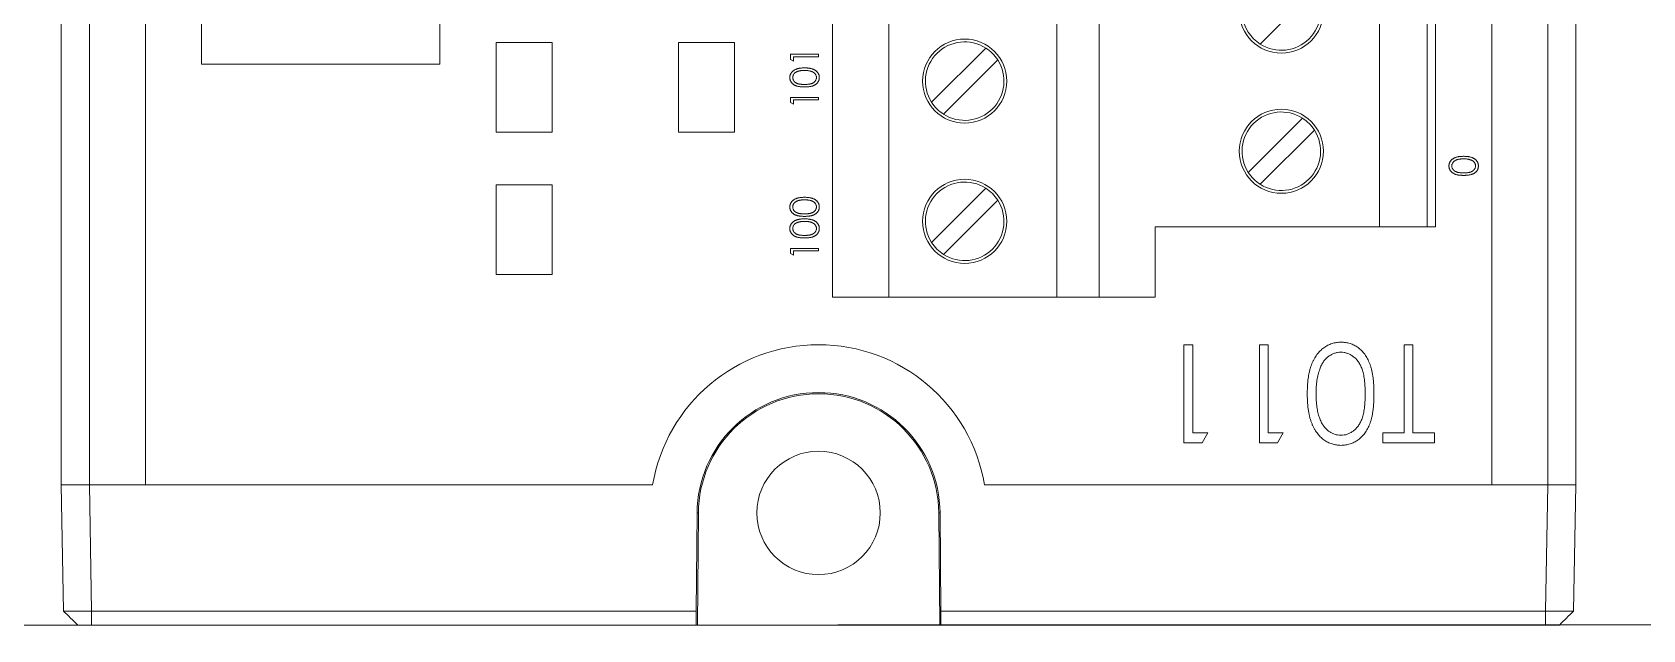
# Model space of a CAD drawing. Header units: inches. Extents: x -128 to 31549, y -2321 to 19035.
# Drawn here: x 2132.6 to 2224.4, y -1375.8 to -1341.7 of the extents above; entities that cross this region are included whole.
import ezdxf

# ---------------------------------------------------------------- set-up
doc = ezdxf.new("R2010")
doc.units = ezdxf.units.IN
doc.header["$MEASUREMENT"] = 0

# ---------------------------------------------------------------- blocks, each defined once
blk = doc.blocks.new('T011')
at = {"color": 7, "linetype": 'Continuous', "lineweight": 15}
for p, q in [((4737.018, -284.247), (4732.518, -284.325)), ((4737.018, -284.247), (4837.018, -284.247)), ((4732.018, -285.325), (4732.018, -306.886)), ((4732.518, -285.325), (4737.018, -285.247)), ((4732.518, -306.886), (4732.518, -285.325)), ((4737.018, -285.247), (4737.018, -285.247)), ((4737.018, -287.247), (4737.018, -285.247)), ((4837.018, -285.247), (4737.018, -285.247)), ((4737.018, -287.247), (4737.018, -305.331)), ((4737.018, -287.247), (4837.018, -287.247)), ((4752.018, -297.747), (4752.018, -289.247)), ((4754.018, -289.247), (4752.018, -289.247)), ((4754.018, -297.747), (4752.018, -297.747)), ((4744.518, -299.747), (4744.518, -301.747)), ((4747.718, -299.747), (4744.518, -299.747)), ((4747.718, -301.747), (4747.718, -299.747)), ((4752.798, -299.747), (4749.598, -299.747)), ((4749.598, -299.747), (4749.598, -301.747)), ((4752.798, -301.747), (4752.798, -299.747)), ((4744.518, -301.747), (4747.718, -301.747)), ((4749.598, -301.747), (4752.798, -301.747)), ((4749.598, -306.247), (4749.598, -308.247)), ((4752.798, -306.247), (4749.598, -306.247)), ((4752.798, -308.247), (4752.798, -306.247)), ((4732.018, -306.886), (4732.018, -306.925)), ((4732.018, -306.886), (4732.518, -306.886)), ((4736.018, -306.96), (4732.018, -306.925)), ((4732.018, -306.925), (4732.018, -315.569)), ((4732.518, -306.886), (4736.018, -306.916)), ((4736.018, -306.916), (4736.018, -306.96)), ((4749.598, -308.247), (4752.798, -308.247)), ((4745.21, -310.349), (4745.269, -310.247)), ((4745.364, -310.349), (4745.21, -310.349)), ((4745.269, -310.247), (4745.454, -310.247)), ((4745.364, -311.247), (4745.364, -310.349)), ((4745.454, -310.247), (4745.454, -311.247)), ((4750.595, -310.349), (4750.653, -310.247)), ((4750.749, -310.349), (4750.595, -310.349)), ((4750.653, -310.247), (4750.838, -310.247)), ((4750.749, -311.247), (4750.749, -310.349)), ((4750.838, -310.247), (4750.838, -311.247)), ((4752.133, -310.349), (4752.192, -310.247)), ((4752.287, -310.349), (4752.133, -310.349)), ((4752.192, -310.247), (4752.377, -310.247)), ((4752.287, -311.247), (4752.287, -310.349)), ((4752.377, -310.247), (4752.377, -311.247)), ((4743.718, -311.747), (4743.718, -313.747)), ((4830.318, -311.747), (4743.718, -311.747)), ((4745.454, -311.247), (4745.364, -311.247)), ((4750.838, -311.247), (4750.749, -311.247)), ((4752.377, -311.247), (4752.287, -311.247)), ((4743.718, -313.747), (4830.318, -313.747)), ((4743.718, -313.747), (4743.718, -319.747)), ((4732.018, -315.569), (4736.018, -315.534)), ((4732.018, -315.569), (4732.018, -315.607)), ((4732.518, -315.608), (4732.018, -315.607)), ((4732.018, -315.607), (4732.018, -337.169)), ((4736.018, -315.577), (4732.518, -315.608)), ((4732.518, -337.169), (4732.518, -315.608)), ((4736.018, -315.534), (4736.018, -315.577)), ((4745.239, -315.701), (4747.173, -317.635)), ((4747.597, -317.211), (4745.663, -315.277)), ((4750.239, -315.701), (4752.173, -317.635)), ((4752.597, -317.211), (4750.663, -315.277)), ((4737.018, -317.163), (4737.018, -335.247)), ((4743.718, -319.747), (4743.718, -321.247)), ((4830.318, -319.747), (4743.718, -319.747)), ((4830.318, -321.247), (4743.718, -321.247)), ((4743.718, -321.247), (4743.718, -323.247)), ((4743.718, -323.247), (4746.218, -323.247)), ((4746.218, -323.247), (4746.218, -331.247)), ((4738.518, -324.273), (4742.018, -324.273)), ((4738.518, -324.92), (4738.518, -324.273)), ((4742.018, -324.273), (4742.018, -324.587)), ((4738.877, -325.125), (4738.518, -324.92)), ((4742.018, -324.587), (4738.877, -324.587)), ((4738.877, -324.587), (4738.877, -325.125)), ((4750.097, -328.502), (4748.163, -326.568)), ((4738.518, -326.965), (4742.018, -326.965)), ((4738.518, -327.612), (4738.518, -326.965)), ((4742.018, -327.279), (4738.877, -327.279)), ((4738.877, -327.279), (4738.877, -327.817)), ((4742.018, -326.965), (4742.018, -327.279)), ((4747.739, -326.992), (4749.673, -328.926)), ((4752.739, -326.992), (4754.673, -328.926)), ((4738.877, -327.817), (4738.518, -327.612)), ((4832.818, -331.247), (4746.218, -331.247)), ((4746.218, -331.247), (4746.218, -332.947)), ((4738.518, -331.362), (4738.877, -331.362)), ((4738.518, -333.202), (4738.518, -331.362)), ((4738.877, -331.362), (4738.877, -332.125)), ((4738.877, -332.125), (4742.018, -332.125)), ((4738.877, -332.439), (4738.877, -333.202)), ((4742.018, -332.439), (4738.877, -332.439)), ((4742.018, -332.125), (4742.018, -332.439)), ((4832.818, -332.947), (4746.218, -332.947)), ((4746.218, -332.947), (4746.218, -333.247)), ((4738.877, -333.202), (4738.518, -333.202)), ((4832.818, -333.247), (4746.218, -333.247)), ((4737.018, -337.247), (4737.018, -335.247)), ((4737.018, -335.247), (4837.018, -335.247)), ((4737.018, -337.247), (4732.518, -337.169)), ((4737.018, -337.247), (4737.018, -337.247)), ((4737.018, -337.247), (4837.018, -337.247)), ((4732.518, -338.168), (4737.018, -338.247)), ((4837.018, -338.247), (4737.018, -338.247))]:
    blk.add_line(p, q, dxfattribs=at)
at = {"color": 7, "linetype": 'Continuous', "lineweight": 15, "flags": 128}
for points in [[(4737.018, -284.247), (4737.018, -284.247), (4737.018, -284.247), (4737.018, -284.247), (4737.018, -284.247), (4737.018, -284.247), (4737.018, -284.247), (4737.018, -284.247), (4737.018, -284.247)], [(4737.018, -338.247), (4737.018, -338.247), (4737.018, -338.247), (4737.018, -338.247), (4737.018, -338.247), (4737.018, -338.247), (4737.018, -338.247), (4737.018, -338.247), (4737.018, -338.247)]]:
    blk.add_lwpolyline(points, dxfattribs=at)
at = {"color": 7, "linetype": 'Continuous', "lineweight": 15}
for centre, radius in [((4736.018, -311.247), 2.2), ((4746.418, -316.456), 1.5), ((4751.418, -316.456), 1.5), ((4748.918, -327.747), 1.5), ((4753.918, -327.747), 1.5)]:
    blk.add_circle(centre, radius, dxfattribs=at)
for centre, radius, start, end in [((4736.018, -311.247), 6, 279.59407, 80.40593), ((4735.981, -311.247), 4.331, 270.49127, 89.50873), ((4735.981, -311.247), 4.287, 270.5, 89.5), ((4746.418, -316.456), 1.4, 327.37363, 122.62637), ((4751.418, -316.456), 1.4, 327.37363, 122.62637), ((4746.418, -316.456), 1.4, 147.37363, 302.62637), ((4746.418, -316.456), 1.4, 122.62637, 147.37363), ((4751.418, -316.456), 1.4, 147.37363, 302.62637), ((4751.418, -316.456), 1.4, 122.62637, 147.37363), ((4746.418, -316.456), 1.4, 302.62637, 327.37363), ((4751.418, -316.456), 1.4, 302.62637, 327.37363), ((4748.918, -327.747), 1.4, 122.62637, 147.37363), ((4748.918, -327.747), 1.4, 327.37363, 122.62637), ((4753.918, -327.747), 1.4, 122.62637, 147.37363), ((4753.918, -327.747), 1.4, 327.37363, 122.62637), ((4748.918, -327.747), 1.4, 147.37363, 302.62637), ((4753.918, -327.747), 1.4, 147.37363, 302.62637), ((4748.918, -327.747), 1.4, 302.62637, 327.37363)]:
    blk.add_arc(centre, radius, start, end, dxfattribs=at)
for points, knots in [([(4737.018, -285.247), (4737.018, -285.212), (4737.018, -285.144), (4737.018, -285.044), (4737.018, -284.947), (4737.018, -284.854), (4737.018, -284.766), (4737.018, -284.684), (4737.018, -284.608), (4737.018, -284.515), (4737.018, -284.414), (4737.018, -284.321), (4737.018, -284.259), (4737.018, -284.251), (4737.018, -284.247)], [0, 0, 0, 0, 0.065536, 0.130216, 0.194038, 0.257003, 0.319112, 0.380365, 0.440761, 0.500302, 0.620094, 0.743307, 0.869942, 1, 1, 1, 1]), ([(4732.518, -284.325), (4732.517, -284.325), (4732.516, -284.352), (4732.514, -284.452), (4732.514, -284.526), (4732.514, -284.71), (4732.514, -284.822), (4732.516, -285.062), (4732.517, -285.193), (4732.518, -285.325)], [0, 0, 0, 0, 0.25, 0.25, 0.5, 0.5, 0.75, 0.75, 1, 1, 1, 1]), ([(4732.018, -285.325), (4732.018, -285.298), (4732.018, -285.229), (4732.018, -285.122), (4732.018, -285.014), (4732.018, -284.927), (4732.018, -284.865), (4732.018, -284.838), (4732.018, -284.834), (4732.018, -284.834)], [0.0497445, 0.0497445, 0.0497445, 0.0497445, 0.1428571, 0.2857143, 0.4285714, 0.5714286, 0.7142857, 0.8571429, 0.9296722, 0.9296722, 0.9296722, 0.9296722]), ([(4745.826, -310.747), (4745.826, -310.731), (4745.826, -310.7), (4745.828, -310.655), (4745.831, -310.612), (4745.836, -310.572), (4745.841, -310.536), (4745.849, -310.501), (4745.857, -310.47), (4745.867, -310.441), (4745.878, -310.415), (4745.891, -310.39), (4745.904, -310.367), (4745.918, -310.346), (4745.934, -310.326), (4745.95, -310.308), (4745.968, -310.292), (4745.987, -310.277), (4746.007, -310.264), (4746.027, -310.253), (4746.048, -310.243), (4746.069, -310.235), (4746.091, -310.229), (4746.113, -310.224), (4746.136, -310.222), (4746.152, -310.221), (4746.16, -310.221)], [0, 0, 0, 0, 0.0685946, 0.133246, 0.1943126, 0.2512792, 0.3045134, 0.3542349, 0.4004806, 0.4434108, 0.4840149, 0.5232523, 0.5610424, 0.5979002, 0.6335185, 0.6683144, 0.7024957, 0.7366854, 0.7702932, 0.8034373, 0.835913, 0.8684602, 0.9008465, 0.9334665, 0.9662576, 1, 1, 1, 1]), ([(4746.163, -310.324), (4746.152, -310.324), (4746.13, -310.326), (4746.097, -310.334), (4746.066, -310.348), (4746.041, -310.364), (4746.022, -310.379), (4746.008, -310.392), (4745.996, -310.406), (4745.984, -310.421), (4745.973, -310.438), (4745.963, -310.456), (4745.954, -310.476), (4745.946, -310.496), (4745.938, -310.519), (4745.932, -310.544), (4745.927, -310.572), (4745.923, -310.602), (4745.919, -310.634), (4745.917, -310.67), (4745.915, -310.707), (4745.915, -310.733), (4745.915, -310.747)], [0, 0, 0, 0, 0.060387, 0.120883, 0.182755, 0.247811, 0.281299, 0.315088, 0.349702, 0.384857, 0.420966, 0.458511, 0.497175, 0.537602, 0.580503, 0.627468, 0.678388, 0.733983, 0.793747, 0.857714, 0.926698, 1, 1, 1, 1]), ([(4746.16, -310.221), (4746.168, -310.221), (4746.184, -310.222), (4746.207, -310.224), (4746.23, -310.229), (4746.252, -310.235), (4746.274, -310.243), (4746.295, -310.253), (4746.316, -310.264), (4746.335, -310.277), (4746.355, -310.292), (4746.373, -310.309), (4746.39, -310.327), (4746.406, -310.348), (4746.421, -310.37), (4746.435, -310.393), (4746.448, -310.419), (4746.46, -310.446), (4746.47, -310.476), (4746.48, -310.507), (4746.488, -310.541), (4746.494, -310.578), (4746.499, -310.617), (4746.503, -310.658), (4746.505, -310.702), (4746.505, -310.732), (4746.505, -310.747)], [0, 0, 0, 0, 0.033788, 0.067194, 0.099862, 0.132567, 0.165151, 0.197913, 0.231319, 0.265083, 0.299255, 0.334399, 0.369943, 0.406284, 0.444064, 0.482998, 0.523354, 0.565537, 0.609613, 0.656391, 0.705885, 0.758325, 0.813832, 0.872795, 0.934722, 1, 1, 1, 1]), ([(4746.415, -310.747), (4746.415, -310.735), (4746.415, -310.711), (4746.414, -310.677), (4746.411, -310.644), (4746.407, -310.613), (4746.402, -310.584), (4746.397, -310.556), (4746.39, -310.53), (4746.382, -310.505), (4746.373, -310.483), (4746.364, -310.461), (4746.353, -310.442), (4746.342, -310.424), (4746.33, -310.407), (4746.317, -310.392), (4746.303, -310.379), (4746.284, -310.364), (4746.259, -310.348), (4746.228, -310.334), (4746.196, -310.326), (4746.174, -310.324), (4746.163, -310.324)], [0, 0, 0, 0, 0.065681, 0.128486, 0.188175, 0.245106, 0.299448, 0.350823, 0.399942, 0.446672, 0.491255, 0.533376, 0.573853, 0.612526, 0.649597, 0.685532, 0.720106, 0.753838, 0.818925, 0.880493, 0.940311, 1, 1, 1, 1]), ([(4746.595, -310.747), (4746.595, -310.731), (4746.595, -310.7), (4746.597, -310.655), (4746.6, -310.612), (4746.605, -310.572), (4746.611, -310.536), (4746.618, -310.501), (4746.627, -310.47), (4746.637, -310.441), (4746.648, -310.415), (4746.66, -310.39), (4746.673, -310.367), (4746.688, -310.346), (4746.703, -310.326), (4746.72, -310.308), (4746.737, -310.292), (4746.756, -310.277), (4746.776, -310.264), (4746.796, -310.253), (4746.817, -310.243), (4746.838, -310.235), (4746.86, -310.229), (4746.883, -310.224), (4746.906, -310.222), (4746.921, -310.221), (4746.929, -310.221)], [0, 0, 0, 0, 0.0685946, 0.133246, 0.1943126, 0.2512792, 0.3045134, 0.3542349, 0.4004806, 0.4434108, 0.4840149, 0.5232523, 0.5610424, 0.5979002, 0.6335185, 0.6683144, 0.7024957, 0.7366854, 0.7702932, 0.8034373, 0.835913, 0.8684602, 0.9008465, 0.9334665, 0.9662576, 1, 1, 1, 1]), ([(4746.932, -310.324), (4746.921, -310.324), (4746.899, -310.326), (4746.866, -310.334), (4746.835, -310.348), (4746.81, -310.364), (4746.791, -310.379), (4746.777, -310.392), (4746.765, -310.406), (4746.753, -310.421), (4746.742, -310.438), (4746.732, -310.456), (4746.723, -310.476), (4746.715, -310.496), (4746.708, -310.519), (4746.702, -310.544), (4746.696, -310.572), (4746.692, -310.602), (4746.689, -310.634), (4746.686, -310.67), (4746.685, -310.707), (4746.685, -310.733), (4746.685, -310.747)], [0, 0, 0, 0, 0.060387, 0.120883, 0.182755, 0.247811, 0.281299, 0.315088, 0.349702, 0.384857, 0.420966, 0.458511, 0.497175, 0.537602, 0.580503, 0.627468, 0.678388, 0.733983, 0.793747, 0.857714, 0.926698, 1, 1, 1, 1]), ([(4746.929, -310.221), (4746.937, -310.221), (4746.953, -310.222), (4746.976, -310.224), (4746.999, -310.229), (4747.021, -310.235), (4747.043, -310.243), (4747.064, -310.253), (4747.085, -310.264), (4747.105, -310.277), (4747.124, -310.292), (4747.142, -310.309), (4747.159, -310.327), (4747.175, -310.348), (4747.19, -310.37), (4747.204, -310.393), (4747.217, -310.419), (4747.229, -310.446), (4747.24, -310.476), (4747.249, -310.507), (4747.257, -310.541), (4747.263, -310.578), (4747.268, -310.617), (4747.272, -310.658), (4747.274, -310.702), (4747.274, -310.732), (4747.274, -310.747)], [0, 0, 0, 0, 0.033788, 0.067194, 0.099862, 0.132567, 0.165151, 0.197913, 0.231319, 0.265083, 0.299255, 0.334399, 0.369943, 0.406284, 0.444064, 0.482998, 0.523354, 0.565537, 0.609613, 0.656391, 0.705885, 0.758325, 0.813832, 0.872795, 0.934722, 1, 1, 1, 1]), ([(4747.185, -310.747), (4747.184, -310.735), (4747.184, -310.711), (4747.183, -310.677), (4747.18, -310.644), (4747.176, -310.613), (4747.172, -310.584), (4747.166, -310.556), (4747.159, -310.53), (4747.151, -310.505), (4747.142, -310.483), (4747.133, -310.461), (4747.122, -310.442), (4747.111, -310.424), (4747.099, -310.407), (4747.086, -310.392), (4747.072, -310.379), (4747.053, -310.364), (4747.028, -310.348), (4746.997, -310.334), (4746.965, -310.326), (4746.943, -310.324), (4746.932, -310.324)], [0, 0, 0, 0, 0.065681, 0.128486, 0.188175, 0.245106, 0.299448, 0.350823, 0.399942, 0.446672, 0.491255, 0.533376, 0.573853, 0.612526, 0.649597, 0.685532, 0.720106, 0.753838, 0.818925, 0.880493, 0.940311, 1, 1, 1, 1]), ([(4751.21, -310.747), (4751.21, -310.731), (4751.21, -310.7), (4751.212, -310.655), (4751.216, -310.612), (4751.22, -310.572), (4751.226, -310.536), (4751.234, -310.501), (4751.242, -310.47), (4751.252, -310.441), (4751.263, -310.415), (4751.275, -310.39), (4751.289, -310.367), (4751.303, -310.346), (4751.319, -310.326), (4751.335, -310.308), (4751.353, -310.292), (4751.372, -310.277), (4751.391, -310.264), (4751.411, -310.253), (4751.432, -310.243), (4751.454, -310.235), (4751.476, -310.229), (4751.498, -310.224), (4751.521, -310.222), (4751.537, -310.221), (4751.545, -310.221)], [0, 0, 0, 0, 0.0685946, 0.133246, 0.1943126, 0.2512792, 0.3045134, 0.3542349, 0.4004806, 0.4434108, 0.4840149, 0.5232523, 0.5610424, 0.5979002, 0.6335185, 0.6683144, 0.7024957, 0.7366854, 0.7702932, 0.8034373, 0.835913, 0.8684602, 0.9008465, 0.9334665, 0.9662576, 1, 1, 1, 1]), ([(4751.548, -310.324), (4751.536, -310.324), (4751.514, -310.326), (4751.482, -310.334), (4751.45, -310.348), (4751.425, -310.364), (4751.406, -310.379), (4751.393, -310.392), (4751.38, -310.406), (4751.369, -310.421), (4751.358, -310.438), (4751.348, -310.456), (4751.339, -310.476), (4751.33, -310.496), (4751.323, -310.519), (4751.317, -310.544), (4751.311, -310.572), (4751.308, -310.602), (4751.304, -310.634), (4751.302, -310.67), (4751.3, -310.707), (4751.3, -310.733), (4751.3, -310.747)], [0, 0, 0, 0, 0.060387, 0.120883, 0.182755, 0.247811, 0.281299, 0.315088, 0.349702, 0.384857, 0.420966, 0.458511, 0.497175, 0.537602, 0.580503, 0.627468, 0.678388, 0.733983, 0.793747, 0.857714, 0.926698, 1, 1, 1, 1]), ([(4751.545, -310.221), (4751.552, -310.221), (4751.568, -310.222), (4751.592, -310.224), (4751.615, -310.229), (4751.637, -310.235), (4751.658, -310.243), (4751.68, -310.253), (4751.7, -310.264), (4751.72, -310.277), (4751.739, -310.292), (4751.757, -310.309), (4751.774, -310.327), (4751.791, -310.348), (4751.805, -310.37), (4751.82, -310.393), (4751.832, -310.419), (4751.845, -310.446), (4751.855, -310.476), (4751.865, -310.507), (4751.872, -310.541), (4751.879, -310.578), (4751.884, -310.617), (4751.887, -310.658), (4751.889, -310.702), (4751.889, -310.732), (4751.89, -310.747)], [0, 0, 0, 0, 0.033788, 0.067194, 0.099862, 0.132567, 0.165151, 0.197913, 0.231319, 0.265083, 0.299255, 0.334399, 0.369943, 0.406284, 0.444064, 0.482998, 0.523354, 0.565537, 0.609613, 0.656391, 0.705885, 0.758325, 0.813832, 0.872795, 0.934722, 1, 1, 1, 1]), ([(4751.8, -310.747), (4751.8, -310.735), (4751.799, -310.711), (4751.798, -310.677), (4751.795, -310.644), (4751.792, -310.613), (4751.787, -310.584), (4751.782, -310.556), (4751.774, -310.53), (4751.767, -310.505), (4751.758, -310.483), (4751.748, -310.461), (4751.738, -310.442), (4751.727, -310.424), (4751.715, -310.407), (4751.702, -310.392), (4751.688, -310.379), (4751.669, -310.364), (4751.644, -310.348), (4751.613, -310.334), (4751.58, -310.326), (4751.558, -310.324), (4751.548, -310.324)], [0, 0, 0, 0, 0.065681, 0.128486, 0.188175, 0.245106, 0.299448, 0.350823, 0.399942, 0.446672, 0.491255, 0.533376, 0.573853, 0.612526, 0.649597, 0.685532, 0.720106, 0.753838, 0.818925, 0.880493, 0.940311, 1, 1, 1, 1]), ([(4746.16, -311.273), (4746.152, -311.272), (4746.136, -311.272), (4746.113, -311.269), (4746.091, -311.265), (4746.069, -311.259), (4746.048, -311.251), (4746.027, -311.242), (4746.007, -311.23), (4745.988, -311.218), (4745.969, -311.203), (4745.951, -311.187), (4745.935, -311.169), (4745.92, -311.149), (4745.905, -311.127), (4745.892, -311.104), (4745.879, -311.079), (4745.868, -311.053), (4745.858, -311.024), (4745.849, -310.992), (4745.842, -310.958), (4745.836, -310.921), (4745.831, -310.882), (4745.828, -310.839), (4745.826, -310.794), (4745.826, -310.763), (4745.826, -310.747)], [0, 0, 0, 0, 0.033787, 0.066622, 0.099285, 0.131361, 0.163585, 0.196104, 0.228902, 0.262158, 0.295991, 0.330218, 0.36506, 0.400951, 0.43762, 0.475708, 0.515381, 0.556414, 0.599765, 0.646424, 0.696431, 0.749782, 0.806573, 0.867436, 0.931887, 1, 1, 1, 1]), ([(4745.915, -310.747), (4745.915, -310.76), (4745.915, -310.786), (4745.917, -310.824), (4745.92, -310.859), (4745.923, -310.892), (4745.927, -310.922), (4745.932, -310.949), (4745.938, -310.974), (4745.946, -310.997), (4745.954, -311.018), (4745.963, -311.037), (4745.973, -311.055), (4745.984, -311.072), (4745.995, -311.087), (4746.008, -311.102), (4746.022, -311.115), (4746.041, -311.13), (4746.066, -311.146), (4746.097, -311.16), (4746.13, -311.168), (4746.152, -311.169), (4746.163, -311.17)], [0, 0, 0, 0, 0.072951, 0.141584, 0.205926, 0.265301, 0.320597, 0.371817, 0.41879, 0.461699, 0.502134, 0.540804, 0.578181, 0.614297, 0.649678, 0.684299, 0.718359, 0.752081, 0.817652, 0.879722, 0.939966, 1, 1, 1, 1]), ([(4746.505, -310.747), (4746.505, -310.763), (4746.505, -310.792), (4746.503, -310.836), (4746.499, -310.877), (4746.494, -310.916), (4746.488, -310.952), (4746.48, -310.986), (4746.471, -311.018), (4746.46, -311.047), (4746.449, -311.074), (4746.436, -311.1), (4746.422, -311.123), (4746.407, -311.145), (4746.391, -311.166), (4746.374, -311.184), (4746.355, -311.201), (4746.336, -311.216), (4746.316, -311.229), (4746.295, -311.241), (4746.274, -311.251), (4746.252, -311.259), (4746.23, -311.265), (4746.207, -311.269), (4746.184, -311.272), (4746.168, -311.272), (4746.16, -311.273)], [0, 0, 0, 0, 0.065063, 0.126773, 0.185516, 0.240765, 0.29298, 0.34225, 0.388919, 0.432776, 0.474628, 0.514775, 0.553606, 0.591426, 0.628028, 0.663804, 0.698984, 0.733591, 0.767628, 0.801208, 0.834264, 0.866981, 0.89972, 0.932702, 0.966176, 1, 1, 1, 1]), ([(4746.163, -311.17), (4746.174, -311.17), (4746.196, -311.169), (4746.228, -311.16), (4746.26, -311.147), (4746.284, -311.131), (4746.303, -311.116), (4746.317, -311.103), (4746.329, -311.089), (4746.34, -311.073), (4746.351, -311.057), (4746.361, -311.038), (4746.37, -311.019), (4746.375, -311.005), (4746.377, -310.998)], [0, 0, 0, 0, 0.112813, 0.225394, 0.339595, 0.459675, 0.521735, 0.583926, 0.648174, 0.713881, 0.781004, 0.851451, 0.924051, 1, 1, 1, 1]), ([(4746.377, -310.998), (4746.38, -310.989), (4746.387, -310.971), (4746.394, -310.943), (4746.401, -310.914), (4746.406, -310.883), (4746.41, -310.851), (4746.413, -310.817), (4746.415, -310.783), (4746.415, -310.759), (4746.415, -310.747)], [0, 0, 0, 0, 0.110588, 0.224542, 0.342503, 0.464324, 0.590756, 0.722227, 0.858843, 1, 1, 1, 1]), ([(4746.929, -311.273), (4746.921, -311.272), (4746.906, -311.272), (4746.883, -311.269), (4746.86, -311.265), (4746.838, -311.259), (4746.817, -311.251), (4746.797, -311.242), (4746.776, -311.23), (4746.757, -311.218), (4746.738, -311.203), (4746.721, -311.187), (4746.704, -311.169), (4746.689, -311.149), (4746.674, -311.127), (4746.661, -311.104), (4746.648, -311.079), (4746.637, -311.053), (4746.627, -311.024), (4746.618, -310.992), (4746.611, -310.958), (4746.605, -310.921), (4746.6, -310.882), (4746.597, -310.839), (4746.595, -310.794), (4746.595, -310.763), (4746.595, -310.747)], [0, 0, 0, 0, 0.033787, 0.066622, 0.099285, 0.131361, 0.163585, 0.196104, 0.228902, 0.262158, 0.295991, 0.330218, 0.36506, 0.400951, 0.43762, 0.475708, 0.515381, 0.556414, 0.599765, 0.646424, 0.696431, 0.749782, 0.806573, 0.867436, 0.931887, 1, 1, 1, 1]), ([(4746.685, -310.747), (4746.685, -310.76), (4746.685, -310.786), (4746.686, -310.824), (4746.689, -310.859), (4746.692, -310.892), (4746.696, -310.922), (4746.701, -310.949), (4746.708, -310.974), (4746.715, -310.997), (4746.723, -311.018), (4746.732, -311.037), (4746.742, -311.055), (4746.753, -311.072), (4746.765, -311.087), (4746.777, -311.102), (4746.791, -311.115), (4746.81, -311.13), (4746.835, -311.146), (4746.867, -311.16), (4746.899, -311.168), (4746.921, -311.169), (4746.932, -311.17)], [0, 0, 0, 0, 0.072951, 0.141584, 0.205926, 0.265301, 0.320597, 0.371817, 0.41879, 0.461699, 0.502134, 0.540804, 0.578181, 0.614297, 0.649678, 0.684299, 0.718359, 0.752081, 0.817652, 0.879722, 0.939966, 1, 1, 1, 1]), ([(4747.274, -310.747), (4747.274, -310.763), (4747.274, -310.792), (4747.272, -310.836), (4747.268, -310.877), (4747.264, -310.916), (4747.257, -310.952), (4747.249, -310.986), (4747.24, -311.018), (4747.23, -311.047), (4747.218, -311.074), (4747.205, -311.1), (4747.191, -311.123), (4747.176, -311.145), (4747.16, -311.166), (4747.143, -311.184), (4747.125, -311.201), (4747.105, -311.216), (4747.085, -311.229), (4747.065, -311.241), (4747.043, -311.251), (4747.022, -311.259), (4746.999, -311.265), (4746.976, -311.269), (4746.953, -311.272), (4746.937, -311.272), (4746.929, -311.273)], [0, 0, 0, 0, 0.065063, 0.126773, 0.185516, 0.240765, 0.29298, 0.34225, 0.388919, 0.432776, 0.474628, 0.514775, 0.553606, 0.591426, 0.628028, 0.663804, 0.698984, 0.733591, 0.767628, 0.801208, 0.834264, 0.866981, 0.89972, 0.932702, 0.966176, 1, 1, 1, 1]), ([(4746.932, -311.17), (4746.943, -311.17), (4746.965, -311.169), (4746.998, -311.16), (4747.029, -311.147), (4747.054, -311.131), (4747.072, -311.116), (4747.086, -311.103), (4747.098, -311.089), (4747.11, -311.073), (4747.12, -311.057), (4747.13, -311.038), (4747.139, -311.019), (4747.144, -311.005), (4747.147, -310.998)], [0, 0, 0, 0, 0.112813, 0.225394, 0.339595, 0.459675, 0.521735, 0.583926, 0.648174, 0.713881, 0.781004, 0.851451, 0.924051, 1, 1, 1, 1]), ([(4747.147, -310.998), (4747.15, -310.989), (4747.156, -310.971), (4747.164, -310.943), (4747.17, -310.914), (4747.176, -310.883), (4747.179, -310.851), (4747.182, -310.817), (4747.184, -310.783), (4747.184, -310.759), (4747.185, -310.747)], [0, 0, 0, 0, 0.110588, 0.224542, 0.342503, 0.464324, 0.590756, 0.722227, 0.858843, 1, 1, 1, 1]), ([(4751.545, -311.273), (4751.537, -311.272), (4751.521, -311.272), (4751.498, -311.269), (4751.476, -311.265), (4751.454, -311.259), (4751.433, -311.251), (4751.412, -311.242), (4751.392, -311.23), (4751.372, -311.218), (4751.354, -311.203), (4751.336, -311.187), (4751.32, -311.169), (4751.304, -311.149), (4751.29, -311.127), (4751.276, -311.104), (4751.264, -311.079), (4751.253, -311.053), (4751.243, -311.024), (4751.234, -310.992), (4751.227, -310.958), (4751.221, -310.921), (4751.216, -310.882), (4751.212, -310.839), (4751.21, -310.794), (4751.21, -310.763), (4751.21, -310.747)], [0, 0, 0, 0, 0.033787, 0.066622, 0.099285, 0.131361, 0.163585, 0.196104, 0.228902, 0.262158, 0.295991, 0.330218, 0.36506, 0.400951, 0.43762, 0.475708, 0.515381, 0.556414, 0.599765, 0.646424, 0.696431, 0.749782, 0.806573, 0.867436, 0.931887, 1, 1, 1, 1]), ([(4751.3, -310.747), (4751.3, -310.76), (4751.3, -310.786), (4751.302, -310.824), (4751.304, -310.859), (4751.307, -310.892), (4751.312, -310.922), (4751.317, -310.949), (4751.323, -310.974), (4751.33, -310.997), (4751.338, -311.018), (4751.348, -311.037), (4751.357, -311.055), (4751.368, -311.072), (4751.38, -311.087), (4751.393, -311.102), (4751.406, -311.115), (4751.425, -311.13), (4751.45, -311.146), (4751.482, -311.16), (4751.514, -311.168), (4751.537, -311.169), (4751.548, -311.17)], [0, 0, 0, 0, 0.072951, 0.141584, 0.205926, 0.265301, 0.320597, 0.371817, 0.41879, 0.461699, 0.502134, 0.540804, 0.578181, 0.614297, 0.649678, 0.684299, 0.718359, 0.752081, 0.817652, 0.879722, 0.939966, 1, 1, 1, 1]), ([(4751.89, -310.747), (4751.889, -310.763), (4751.889, -310.792), (4751.887, -310.836), (4751.884, -310.877), (4751.879, -310.916), (4751.872, -310.952), (4751.865, -310.986), (4751.856, -311.018), (4751.845, -311.047), (4751.833, -311.074), (4751.82, -311.1), (4751.807, -311.123), (4751.792, -311.145), (4751.776, -311.166), (4751.758, -311.184), (4751.74, -311.201), (4751.721, -311.216), (4751.701, -311.229), (4751.68, -311.241), (4751.659, -311.251), (4751.637, -311.259), (4751.615, -311.265), (4751.592, -311.269), (4751.568, -311.272), (4751.552, -311.272), (4751.545, -311.273)], [0, 0, 0, 0, 0.065063, 0.126773, 0.185516, 0.240765, 0.29298, 0.34225, 0.388919, 0.432776, 0.474628, 0.514775, 0.553606, 0.591426, 0.628028, 0.663804, 0.698984, 0.733591, 0.767628, 0.801208, 0.834264, 0.866981, 0.89972, 0.932702, 0.966176, 1, 1, 1, 1]), ([(4751.548, -311.17), (4751.559, -311.17), (4751.581, -311.169), (4751.613, -311.16), (4751.644, -311.147), (4751.669, -311.131), (4751.688, -311.116), (4751.701, -311.103), (4751.713, -311.089), (4751.725, -311.073), (4751.736, -311.057), (4751.746, -311.038), (4751.754, -311.019), (4751.759, -311.005), (4751.762, -310.998)], [0, 0, 0, 0, 0.112813, 0.225394, 0.339595, 0.459675, 0.521735, 0.583926, 0.648174, 0.713881, 0.781004, 0.851451, 0.924051, 1, 1, 1, 1]), ([(4751.762, -310.998), (4751.765, -310.989), (4751.771, -310.971), (4751.779, -310.943), (4751.785, -310.914), (4751.791, -310.883), (4751.795, -310.851), (4751.798, -310.817), (4751.8, -310.783), (4751.8, -310.759), (4751.8, -310.747)], [0, 0, 0, 0, 0.110588, 0.224542, 0.342503, 0.464324, 0.590756, 0.722227, 0.858843, 1, 1, 1, 1]), ([(4738.428, -329.878), (4738.429, -329.85), (4738.429, -329.795), (4738.44, -329.713), (4738.454, -329.633), (4738.476, -329.555), (4738.503, -329.479), (4738.539, -329.406), (4738.577, -329.333), (4738.624, -329.264), (4738.676, -329.196), (4738.735, -329.133), (4738.799, -329.073), (4738.87, -329.017), (4738.947, -328.964), (4739.03, -328.916), (4739.119, -328.87), (4739.214, -328.828), (4739.318, -328.791), (4739.429, -328.758), (4739.549, -328.731), (4739.676, -328.709), (4739.813, -328.691), (4739.958, -328.679), (4740.111, -328.672), (4740.216, -328.671), (4740.269, -328.67)], [0, 0, 0, 0, 0.033788, 0.067226, 0.099841, 0.132545, 0.16513, 0.198011, 0.23128, 0.265044, 0.299216, 0.334359, 0.369695, 0.406258, 0.443804, 0.482982, 0.523085, 0.565267, 0.609343, 0.656393, 0.705887, 0.758326, 0.813833, 0.872795, 0.934723, 1, 1, 1, 1]), ([(4740.268, -328.984), (4740.226, -328.985), (4740.144, -328.986), (4740.023, -328.99), (4739.909, -329), (4739.8, -329.012), (4739.697, -329.03), (4739.599, -329.048), (4739.508, -329.074), (4739.423, -329.101), (4739.343, -329.131), (4739.269, -329.165), (4739.2, -329.201), (4739.137, -329.241), (4739.079, -329.283), (4739.027, -329.329), (4738.979, -329.376), (4738.926, -329.443), (4738.871, -329.53), (4738.822, -329.64), (4738.793, -329.753), (4738.789, -329.829), (4738.787, -329.868)], [0, 0, 0, 0, 0.065674, 0.128473, 0.188155, 0.24508, 0.299416, 0.350785, 0.399899, 0.446624, 0.491202, 0.533319, 0.573791, 0.612461, 0.649528, 0.685459, 0.720284, 0.754012, 0.819093, 0.880506, 0.940318, 1, 1, 1, 1]), ([(4741.148, -329.117), (4741.117, -329.106), (4741.053, -329.085), (4740.955, -329.057), (4740.852, -329.035), (4740.744, -329.016), (4740.632, -329.002), (4740.515, -328.992), (4740.393, -328.985), (4740.31, -328.984), (4740.268, -328.984)], [0, 0, 0, 0, 0.1105883, 0.2245418, 0.3425035, 0.4643241, 0.590756, 0.7222275, 0.8588428, 1, 1, 1, 1]), ([(4740.269, -328.67), (4740.323, -328.671), (4740.427, -328.672), (4740.58, -328.678), (4740.724, -328.692), (4740.859, -328.708), (4740.987, -328.73), (4741.106, -328.757), (4741.216, -328.789), (4741.318, -328.826), (4741.413, -328.868), (4741.502, -328.913), (4741.585, -328.961), (4741.662, -329.013), (4741.733, -329.07), (4741.797, -329.13), (4741.857, -329.194), (4741.909, -329.262), (4741.956, -329.331), (4741.996, -329.404), (4742.031, -329.478), (4742.059, -329.554), (4742.081, -329.633), (4742.096, -329.713), (4742.106, -329.795), (4742.107, -329.85), (4742.108, -329.878)], [0, 0, 0, 0, 0.065069, 0.127067, 0.185532, 0.240785, 0.293004, 0.342556, 0.388955, 0.432815, 0.474671, 0.514821, 0.553655, 0.591479, 0.627861, 0.663639, 0.698823, 0.733433, 0.76763, 0.801074, 0.83425, 0.86697, 0.899712, 0.932696, 0.966173, 1, 1, 1, 1]), ([(4741.749, -329.868), (4741.747, -329.829), (4741.744, -329.751), (4741.714, -329.638), (4741.666, -329.529), (4741.612, -329.442), (4741.559, -329.377), (4741.515, -329.33), (4741.465, -329.287), (4741.411, -329.246), (4741.352, -329.209), (4741.288, -329.174), (4741.22, -329.143), (4741.172, -329.126), (4741.148, -329.117)], [0, 0, 0, 0, 0.112802, 0.225203, 0.339663, 0.459731, 0.521784, 0.583969, 0.64821, 0.71391, 0.781027, 0.851466, 0.924059, 1, 1, 1, 1]), ([(4740.269, -331.048), (4740.213, -331.048), (4740.104, -331.047), (4739.945, -331.04), (4739.796, -331.028), (4739.657, -331.012), (4739.528, -330.993), (4739.409, -330.966), (4739.299, -330.937), (4739.199, -330.902), (4739.106, -330.863), (4739.02, -330.821), (4738.939, -330.773), (4738.864, -330.723), (4738.795, -330.669), (4738.732, -330.611), (4738.674, -330.549), (4738.622, -330.483), (4738.577, -330.414), (4738.537, -330.344), (4738.504, -330.271), (4738.476, -330.196), (4738.454, -330.119), (4738.439, -330.041), (4738.43, -329.96), (4738.429, -329.906), (4738.428, -329.878)], [0, 0, 0, 0, 0.06859, 0.133236, 0.194298, 0.251261, 0.304491, 0.354209, 0.400451, 0.443378, 0.483979, 0.523213, 0.561001, 0.597856, 0.633471, 0.668265, 0.702638, 0.736825, 0.77043, 0.803572, 0.835925, 0.86847, 0.900854, 0.933471, 0.96626, 1, 1, 1, 1]), ([(4738.787, -329.868), (4738.789, -329.906), (4738.793, -329.984), (4738.822, -330.098), (4738.871, -330.208), (4738.926, -330.295), (4738.979, -330.362), (4739.025, -330.409), (4739.074, -330.453), (4739.128, -330.494), (4739.187, -330.532), (4739.249, -330.567), (4739.317, -330.598), (4739.39, -330.628), (4739.469, -330.653), (4739.557, -330.674), (4739.654, -330.694), (4739.76, -330.708), (4739.874, -330.72), (4739.998, -330.728), (4740.13, -330.734), (4740.221, -330.734), (4740.268, -330.734)], [0, 0, 0, 0, 0.060377, 0.120865, 0.182579, 0.247626, 0.281336, 0.315119, 0.349457, 0.384606, 0.421016, 0.458237, 0.496894, 0.537315, 0.58021, 0.627167, 0.678438, 0.734024, 0.793778, 0.857736, 0.926709, 1, 1, 1, 1]), ([(4740.268, -330.734), (4740.315, -330.734), (4740.405, -330.734), (4740.537, -330.728), (4740.66, -330.719), (4740.774, -330.709), (4740.879, -330.693), (4740.976, -330.675), (4741.064, -330.654), (4741.143, -330.628), (4741.216, -330.599), (4741.283, -330.568), (4741.347, -330.533), (4741.406, -330.496), (4741.46, -330.454), (4741.51, -330.41), (4741.555, -330.362), (4741.609, -330.295), (4741.664, -330.207), (4741.712, -330.097), (4741.743, -329.983), (4741.747, -329.906), (4741.749, -329.868)], [0, 0, 0, 0, 0.072955, 0.141591, 0.205573, 0.265315, 0.320613, 0.371477, 0.418453, 0.461364, 0.501801, 0.540474, 0.577852, 0.614276, 0.64966, 0.684283, 0.718344, 0.752068, 0.817643, 0.879716, 0.939962, 1, 1, 1, 1]), ([(4742.108, -329.878), (4742.107, -329.906), (4742.106, -329.96), (4742.097, -330.041), (4742.081, -330.119), (4742.06, -330.195), (4742.034, -330.27), (4742, -330.342), (4741.96, -330.412), (4741.916, -330.481), (4741.864, -330.546), (4741.807, -330.608), (4741.744, -330.665), (4741.674, -330.719), (4741.599, -330.77), (4741.518, -330.817), (4741.431, -330.86), (4741.338, -330.9), (4741.237, -330.935), (4741.127, -330.966), (4741.007, -330.991), (4740.878, -331.012), (4740.739, -331.028), (4740.591, -331.04), (4740.433, -331.047), (4740.325, -331.048), (4740.269, -331.048)], [0, 0, 0, 0, 0.033789, 0.066625, 0.099289, 0.131367, 0.163592, 0.196113, 0.228912, 0.26217, 0.296004, 0.330232, 0.365076, 0.400968, 0.437877, 0.475966, 0.51564, 0.556675, 0.600028, 0.64669, 0.696419, 0.749772, 0.80685, 0.86743, 0.931884, 1, 1, 1, 1]), ([(4748.056, -334.247), (4748.056, -334.231), (4748.057, -334.2), (4748.059, -334.155), (4748.062, -334.112), (4748.067, -334.072), (4748.072, -334.036), (4748.08, -334.001), (4748.088, -333.97), (4748.098, -333.941), (4748.109, -333.915), (4748.121, -333.89), (4748.135, -333.867), (4748.149, -333.846), (4748.165, -333.826), (4748.181, -333.808), (4748.199, -333.792), (4748.218, -333.777), (4748.237, -333.764), (4748.258, -333.753), (4748.278, -333.743), (4748.3, -333.735), (4748.322, -333.729), (4748.344, -333.724), (4748.367, -333.722), (4748.383, -333.721), (4748.391, -333.721)], [0, 0, 0, 0, 0.068595, 0.133246, 0.194313, 0.251279, 0.304513, 0.354235, 0.400481, 0.443411, 0.484015, 0.523252, 0.561042, 0.5979, 0.633518, 0.668314, 0.702496, 0.736685, 0.770293, 0.803437, 0.835913, 0.86846, 0.900847, 0.933467, 0.966258, 1, 1, 1, 1]), ([(4748.394, -333.824), (4748.383, -333.824), (4748.36, -333.826), (4748.328, -333.834), (4748.296, -333.848), (4748.272, -333.864), (4748.252, -333.879), (4748.239, -333.892), (4748.226, -333.906), (4748.215, -333.921), (4748.204, -333.938), (4748.194, -333.956), (4748.185, -333.976), (4748.177, -333.996), (4748.169, -334.019), (4748.163, -334.044), (4748.158, -334.072), (4748.154, -334.102), (4748.15, -334.134), (4748.148, -334.17), (4748.146, -334.207), (4748.146, -334.233), (4748.146, -334.247)], [0, 0, 0, 0, 0.060387, 0.120883, 0.182755, 0.247811, 0.281299, 0.315088, 0.349702, 0.384857, 0.420966, 0.458511, 0.497175, 0.537602, 0.580503, 0.627468, 0.678388, 0.733983, 0.793747, 0.857714, 0.926698, 1, 1, 1, 1]), ([(4748.391, -333.721), (4748.399, -333.721), (4748.414, -333.722), (4748.438, -333.724), (4748.461, -333.729), (4748.483, -333.735), (4748.505, -333.743), (4748.526, -333.753), (4748.546, -333.764), (4748.566, -333.777), (4748.585, -333.792), (4748.604, -333.809), (4748.621, -333.827), (4748.637, -333.848), (4748.652, -333.87), (4748.666, -333.893), (4748.678, -333.919), (4748.691, -333.946), (4748.701, -333.976), (4748.711, -334.007), (4748.718, -334.041), (4748.725, -334.078), (4748.73, -334.117), (4748.733, -334.158), (4748.735, -334.202), (4748.736, -334.232), (4748.736, -334.247)], [0, 0, 0, 0, 0.033788, 0.067194, 0.099862, 0.132567, 0.165151, 0.197913, 0.231319, 0.265083, 0.299255, 0.334399, 0.369943, 0.406284, 0.444064, 0.482998, 0.523354, 0.565537, 0.609613, 0.656391, 0.705885, 0.758325, 0.813832, 0.872795, 0.934722, 1, 1, 1, 1]), ([(4748.646, -334.247), (4748.646, -334.235), (4748.646, -334.211), (4748.644, -334.177), (4748.641, -334.144), (4748.638, -334.113), (4748.633, -334.084), (4748.628, -334.056), (4748.621, -334.03), (4748.613, -334.005), (4748.604, -333.983), (4748.594, -333.961), (4748.584, -333.942), (4748.573, -333.924), (4748.561, -333.907), (4748.548, -333.892), (4748.534, -333.879), (4748.515, -333.864), (4748.49, -333.848), (4748.459, -333.834), (4748.426, -333.826), (4748.405, -333.824), (4748.394, -333.824)], [0, 0, 0, 0, 0.065681, 0.128486, 0.188175, 0.245106, 0.299448, 0.350823, 0.399942, 0.446672, 0.491255, 0.533376, 0.573853, 0.612526, 0.649597, 0.685532, 0.720106, 0.753838, 0.818925, 0.880493, 0.940311, 1, 1, 1, 1]), ([(4748.391, -334.773), (4748.383, -334.772), (4748.367, -334.772), (4748.344, -334.769), (4748.322, -334.765), (4748.3, -334.759), (4748.279, -334.751), (4748.258, -334.742), (4748.238, -334.73), (4748.218, -334.718), (4748.2, -334.703), (4748.182, -334.687), (4748.166, -334.669), (4748.15, -334.649), (4748.136, -334.627), (4748.122, -334.604), (4748.11, -334.579), (4748.099, -334.553), (4748.089, -334.524), (4748.08, -334.492), (4748.073, -334.458), (4748.067, -334.421), (4748.062, -334.382), (4748.059, -334.339), (4748.057, -334.294), (4748.056, -334.263), (4748.056, -334.247)], [0, 0, 0, 0, 0.033787, 0.066622, 0.099285, 0.131361, 0.163585, 0.196104, 0.228902, 0.262158, 0.295991, 0.330218, 0.36506, 0.400951, 0.43762, 0.475708, 0.515381, 0.556414, 0.599765, 0.646424, 0.696431, 0.749782, 0.806573, 0.867436, 0.931887, 1, 1, 1, 1]), ([(4748.146, -334.247), (4748.146, -334.26), (4748.146, -334.286), (4748.148, -334.324), (4748.15, -334.359), (4748.153, -334.392), (4748.158, -334.422), (4748.163, -334.449), (4748.169, -334.474), (4748.176, -334.497), (4748.185, -334.518), (4748.194, -334.537), (4748.203, -334.555), (4748.214, -334.572), (4748.226, -334.587), (4748.239, -334.602), (4748.252, -334.615), (4748.271, -334.63), (4748.297, -334.646), (4748.328, -334.66), (4748.361, -334.668), (4748.383, -334.669), (4748.394, -334.67)], [0, 0, 0, 0, 0.072951, 0.141584, 0.205926, 0.265301, 0.320597, 0.371817, 0.41879, 0.461699, 0.502134, 0.540804, 0.578181, 0.614297, 0.649678, 0.684299, 0.718359, 0.752081, 0.817652, 0.879722, 0.939966, 1, 1, 1, 1]), ([(4748.736, -334.247), (4748.736, -334.263), (4748.735, -334.292), (4748.733, -334.336), (4748.73, -334.377), (4748.725, -334.416), (4748.719, -334.452), (4748.711, -334.486), (4748.702, -334.518), (4748.691, -334.547), (4748.679, -334.574), (4748.666, -334.6), (4748.653, -334.623), (4748.638, -334.645), (4748.622, -334.666), (4748.604, -334.684), (4748.586, -334.701), (4748.567, -334.716), (4748.547, -334.729), (4748.526, -334.741), (4748.505, -334.751), (4748.483, -334.759), (4748.461, -334.765), (4748.438, -334.769), (4748.414, -334.772), (4748.399, -334.772), (4748.391, -334.773)], [0, 0, 0, 0, 0.065063, 0.126773, 0.185516, 0.240765, 0.29298, 0.34225, 0.388919, 0.432776, 0.474628, 0.514775, 0.553606, 0.591426, 0.628028, 0.663804, 0.698984, 0.733591, 0.767628, 0.801208, 0.834264, 0.866981, 0.89972, 0.932702, 0.966176, 1, 1, 1, 1]), ([(4748.394, -334.67), (4748.405, -334.67), (4748.427, -334.669), (4748.459, -334.66), (4748.491, -334.647), (4748.515, -334.631), (4748.534, -334.616), (4748.547, -334.603), (4748.56, -334.589), (4748.571, -334.573), (4748.582, -334.557), (4748.592, -334.538), (4748.601, -334.519), (4748.606, -334.505), (4748.608, -334.498)], [0, 0, 0, 0, 0.112813, 0.225394, 0.339595, 0.459675, 0.521735, 0.583926, 0.648174, 0.713881, 0.781004, 0.851451, 0.924051, 1, 1, 1, 1]), ([(4748.608, -334.498), (4748.611, -334.489), (4748.617, -334.471), (4748.625, -334.443), (4748.631, -334.414), (4748.637, -334.383), (4748.641, -334.351), (4748.644, -334.317), (4748.646, -334.283), (4748.646, -334.259), (4748.646, -334.247)], [0, 0, 0, 0, 0.110588, 0.224542, 0.342503, 0.464324, 0.590756, 0.722227, 0.858843, 1, 1, 1, 1]), ([(4732.018, -337.66), (4732.018, -337.66), (4732.018, -337.654), (4732.018, -337.622), (4732.018, -337.556), (4732.018, -337.465), (4732.018, -337.354), (4732.018, -337.253), (4732.018, -337.19), (4732.018, -337.169)], [0.0497446, 0.0497446, 0.0497446, 0.0497446, 0.1428571, 0.2857143, 0.4285714, 0.5714286, 0.7142857, 0.8571429, 0.9296722, 0.9296722, 0.9296722, 0.9296722]), ([(4732.518, -337.169), (4732.517, -337.301), (4732.516, -337.431), (4732.514, -337.672), (4732.514, -337.783), (4732.514, -337.967), (4732.514, -338.042), (4732.516, -338.142), (4732.517, -338.168), (4732.518, -338.168)], [0, 0, 0, 0, 0.25, 0.25, 0.5, 0.5, 0.75, 0.75, 1, 1, 1, 1]), ([(4737.018, -338.247), (4737.018, -338.246), (4737.018, -338.244), (4737.018, -338.228), (4737.018, -338.203), (4737.018, -338.168), (4737.018, -338.126), (4737.018, -338.075), (4737.018, -338.018), (4737.018, -337.934), (4737.018, -337.811), (4737.018, -337.641), (4737.018, -337.45), (4737.018, -337.315), (4737.018, -337.247)], [0, 0, 0, 0, 0.0655336, 0.1302107, 0.1940317, 0.2569966, 0.3191059, 0.3803597, 0.4407583, 0.5003022, 0.6200943, 0.743307, 0.8699418, 1, 1, 1, 1])]:
    blk.add_open_spline(points, degree=3, knots=knots, dxfattribs=at)
for points in [[(4732.518, -284.325), (4732.351, -284.495), (4732.185, -284.665), (4732.018, -284.834)], [(4732.018, -285.325), (4732.185, -285.325), (4732.351, -285.325), (4732.518, -285.325)], [(4732.518, -337.169), (4732.351, -337.169), (4732.185, -337.169), (4732.018, -337.169)], [(4732.018, -337.66), (4732.185, -337.829), (4732.351, -337.999), (4732.518, -338.168)]]:
    blk.add_open_spline(points, degree=3, dxfattribs=at)
blk = doc.blocks.new('11')
at = {"color": 3}
blk.add_line((3590.045, 375.671), (3590.522, -1324.329), dxfattribs=at)
blk.add_blockref('T011', (-1141.804, 58.387), dxfattribs=at)

msp = doc.modelspace()

# ---------------------------------------------------------------- block references
at = {"color": 3, "xscale": 1.599999999999994, "yscale": 1.599999999999994, "zscale": 1.6, "rotation": 90}
msp.add_blockref('11', (1772.85, -7119.905), dxfattribs=at)

doc.saveas('drawing.dxf')
